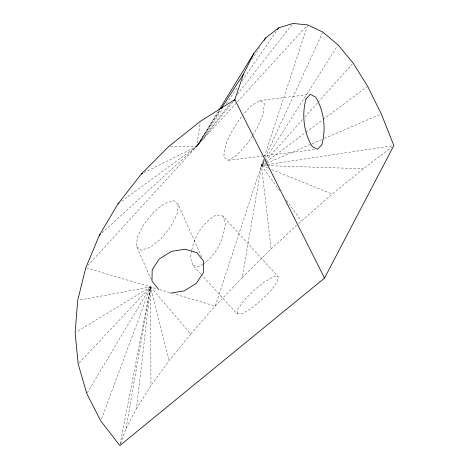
<?xml version="1.0" encoding="UTF-8"?>
<svg xmlns="http://www.w3.org/2000/svg" width="469" height="469" viewBox="0 0 469 469"><rect width="100%" height="100%" fill="white"/><g stroke="black" fill="none" stroke-linecap="round" stroke-linejoin="round"><path stroke-width="0.35" stroke-dasharray="2.35 1.76" d="M151.37 279.653L136.42 246.389L137.405 236.904L143.719 224.358L153.668 212.105L164.59 203.429L173.553 200.662L178.161 204.537L202.473 258.642M178.161 204.537L177.176 214.016L170.863 226.568L160.914 238.821L149.992 247.491L141.028 250.264L136.42 246.389M120.603 443.504L126.061 428.502L136.508 408.393L150.526 286.917L78.399 300.312M102.002 232.911L196.74 146.334L200.146 122.755M126.061 428.502L150.526 286.917L190.742 333.94L169.174 360.632L150.971 385.618L136.508 408.393M190.742 333.94L215.259 306.069L242.221 277.578L261.468 165.481L263.906 160.175M191.657 250.733L190.42 257.563L192.876 265.331L201.224 274.494M191.78 250.053C194.817 235.866 203.323 221.819 216.402 214.861L222.875 216.021L278.193 276.739L277.29 281.699L271.123 290.299L261.344 300.236L250.569 308.854L241.682 313.831L237.074 313.843L201.717 275.033M237.074 313.843L237.971 308.883L244.138 300.283L253.922 290.346L264.698 281.728L273.579 276.751L278.193 276.739M120.134 444.114L150.526 286.917L76.377 331.988M263.525 159.22L215.259 306.069L173.495 293.711M264.44 156.435L307.447 25.59M101.538 418.946L150.526 286.917L169.174 360.632M265.132 157.52L322.531 32.76M87.17 393.01L150.526 286.917L150.971 385.618M121.471 201.336L196.74 146.334L218.208 111.393M252.17 136.11L247.538 143.414L236.968 155.145L228.321 160.246L223.901 157.355C224.135 141.521 233.48 127.521 242.614 115.263M252.551 135.5L257.182 128.195L263.332 113.568L264.328 103.456L259.914 100.565L251.261 105.666L243.094 114.729M242.221 277.578L271.1 249.039L261.468 165.481L264.217 161.154M264.61 160.533L337.692 45.534M143.93 172.721L196.74 146.334L219.474 110.578M252.011 59.411L259.457 47.697M170.44 146.31L196.74 146.334L220.119 110.215M232.982 101.837L196.74 146.334L222.992 108.421M226.322 103.608L237.994 86.759M242.156 80.744L277.161 30.198M196.74 146.334L230.15 103.643M237.373 94.41L291.999 24.605M279.694 190.883L261.468 165.481L264.879 161.67M265.366 161.125L302.898 119.185M304.85 117.004L317.525 102.846M318.011 102.301L352.131 64.171M87.773 265.606L235.69 103.696M237.66 101.533L306.685 25.977M79.191 362.959L150.526 286.917M271.1 249.039L296.537 225.437M298.659 223.473L332.257 194.072L363.317 168.746L392.137 146.856M268.209 168.207L261.468 165.481L265.571 162.415M266.158 161.981L305.448 132.645M306.034 132.211L322.455 119.953M323.041 119.513L367.022 86.677M202.854 264.188L199.348 266.492L192.876 265.331M203.435 263.801C216.49 255.089 223.566 239.049 225.331 223.783L222.875 216.021M266.556 165.645L261.468 165.481L266.152 163.464M266.82 163.177L321.711 139.551M324.39 138.402L380.617 114.202M261.468 165.481L266.527 164.719M267.254 164.607L392.418 145.759M259.914 100.565L308.901 94.539M228.321 160.246L262.406 156.054M263.132 155.966L316.071 149.459M267.283 165.668L363.317 168.746M86.495 267.975L156.793 288.769M159.577 289.596L170.018 292.685M271.58 169.567L332.257 194.072M286.477 200.339L301.309 221.016"/><path stroke-width="0.7" d="M324.513 278.111L234.817 99.58L200.357 121.33L168.981 146.31L141.321 174.028L117.942 203.915L99.311 235.374L85.798 267.77L77.684 300.447L75.134 332.75L78.188 364.02L86.794 393.638L100.782 420.998L119.853 445.55L324.513 278.111L393.866 145.542L381.285 113.908L367.608 86.237L353.11 63.086L338.085 44.913L322.836 32.097L307.676 24.892L292.908 23.45L278.826 27.794L265.73 37.837L253.87 53.378L243.499 74.096L234.817 99.58L233.896 100.712M218.976 110.151L253.87 53.378M264.164 40.305L265.73 37.837M221.304 108.38L243.499 74.096M277.578 29.6L278.826 27.794M99.311 235.374L100.384 234.389M117.942 203.915L119.12 203.054M141.321 174.028L142.629 173.372M170.511 293.148L184.305 290.874L196.364 283.317L203.452 272.495L203.675 261.309L196.968 252.768L185.132 249.145L171.337 251.419L159.278 258.982L152.191 269.804L151.968 280.984L158.674 289.531M305.987 98.936C301.661 114.712 303.719 132.44 312.207 146.498L317.525 149.283L321.875 144.704C326.207 128.934 324.143 111.2 315.66 97.147L310.343 94.363L305.987 98.936"/></g></svg>
